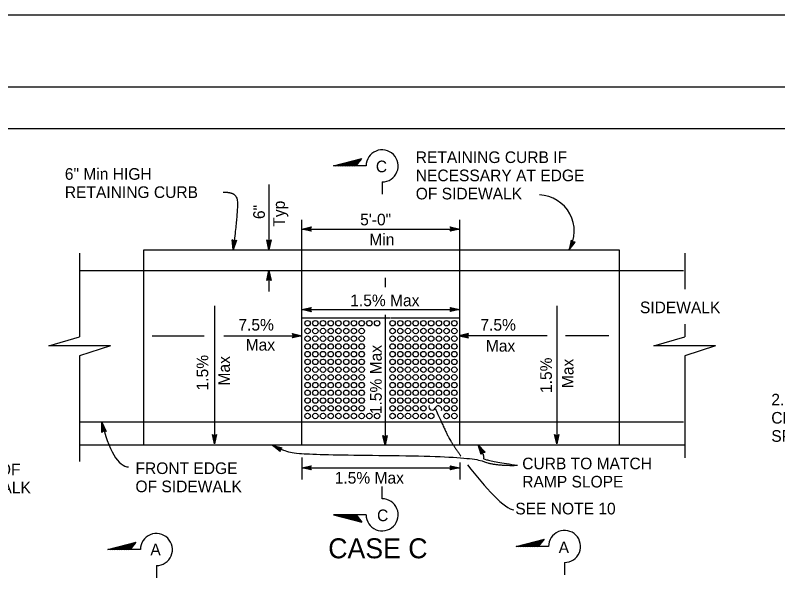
# Model space of a CAD drawing. Extents: x -893 to 867, y -474 to 712.
# Drawn here: x -212.4 to 246.3, y 375.1 to 712 of the extents above; entities that cross this region are included whole.
import ezdxf

# ---------------------------------------------------------------- set-up
doc = ezdxf.new("R2010")
doc.units = 0
for name, color, linetype in [('10 Sheet Format', 7, 'Continuous'), ('22 Misc Cnst Det', 7, 'Continuous'), ('56 Stage 3 Anno', 7, 'Continuous'), ('57 Undefined', 7, 'Continuous'), ('60 Nongeo Data', 7, 'Continuous')]:
    doc.layers.add(name, color=color, linetype=linetype)

msp = doc.modelspace()

# ---------------------------------------------------------------- linework, layer by layer
at = {"layer": '10 Sheet Format'}
msp.add_line((-813.45, 643.96), (811.55, 643.96), dxfattribs=at)
for points in [[(-893.45, -474.04), (866.55, -474.04), (866.55, 711.96), (-893.45, 711.96)], [(-863.43, 668.96), (836.57, 668.96), (836.57, -431.04), (-863.43, -431.04)], [(-863.43, 668.96), (836.57, 668.96), (836.57, -431.04), (-863.43, -431.04)]]:
    msp.add_lwpolyline(points, close=True, dxfattribs=at)
at = {"layer": '22 Misc Cnst Det'}
for p, q in [((-20.88, 621.44), (-3.83, 625.79)), ((-19.48, 621.44), (-4.19, 625.34)), ((-18.08, 621.44), (-4.56, 624.89)), ((-16.68, 621.44), (-4.92, 624.44)), ((-15.27, 621.44), (-5.29, 623.99)), ((-7.35, 621.44), (-3.83, 625.79)), ((-1.35, 621.44), (-20.88, 621.44)), ((-13.87, 621.44), (-5.65, 623.54)), ((-12.47, 621.44), (-6.02, 623.09)), ((-11.07, 621.44), (-6.38, 622.64)), ((-9.66, 621.44), (-6.75, 622.19)), ((-8.26, 621.44), (-7.11, 621.74)), ((8.3, 611.8), (8.3, 604.46)), ((8.3, 421.35), (8.3, 428.68)), ((-20.88, 411.7), (-3.83, 407.35)), ((-1.35, 411.7), (-20.88, 411.7)), ((-19.48, 411.7), (-4.19, 407.8)), ((-18.08, 411.7), (-4.56, 408.25)), ((-16.68, 411.7), (-4.92, 408.71)), ((-15.27, 411.7), (-5.29, 409.16)), ((-13.87, 411.7), (-5.65, 409.61)), ((-12.47, 411.7), (-6.02, 410.06)), ((-11.07, 411.7), (-6.38, 410.51)), ((-9.66, 411.7), (-6.75, 410.96)), ((-8.26, 411.7), (-7.11, 411.41)), ((-7.35, 411.7), (-3.83, 407.35)), ((-156.65, 390.84), (-139.59, 395.19)), ((-155.25, 390.84), (-139.96, 394.74)), ((-143.11, 390.84), (-139.59, 395.19)), ((88.83, 392.7), (105.88, 397.05)), ((90.23, 392.7), (105.52, 396.6)), ((91.63, 392.7), (105.15, 396.15)), ((93.04, 392.7), (104.79, 395.7)), ((94.44, 392.7), (104.42, 395.24)), ((95.84, 392.7), (104.06, 394.79)), ((102.36, 392.7), (105.88, 397.05)), ((-137.11, 390.84), (-156.65, 390.84)), ((-153.84, 390.84), (-140.32, 394.29)), ((-152.44, 390.84), (-140.69, 393.84)), ((-151.04, 390.84), (-141.05, 393.39)), ((-149.64, 390.84), (-141.42, 392.94)), ((-148.23, 390.84), (-141.78, 392.49)), ((-146.83, 390.84), (-142.15, 392.04)), ((-145.43, 390.84), (-142.51, 391.59)), ((-144.02, 390.84), (-142.88, 391.13)), ((108.37, 392.7), (88.83, 392.7)), ((97.25, 392.7), (103.69, 394.34)), ((98.65, 392.7), (103.33, 393.89)), ((100.05, 392.7), (102.96, 393.44)), ((101.45, 392.7), (102.6, 392.99)), ((-127.47, 381.2), (-127.47, 373.86)), ((118.01, 383.05), (118.01, 375.72))]:
    msp.add_line(p, q, dxfattribs=at)
for centre, start, end in [((8.3, 621.45), 269.9995, 180), ((8.3, 411.7), 180, 90.0005), ((-127.47, 390.84), 269.9995, 180), ((118.01, 392.7), 269.9995, 180)]:
    msp.add_arc(centre, 9.64, start, end, dxfattribs=at)
at = {"layer": '56 Stage 3 Anno'}
for p, q in [((-59.8, 610.16), (-59.8, 570.91)), ((-40.02, 564.31), (-40.02, 589.06)), ((54.98, 564.31), (54.98, 589.06)), ((-40.02, 583.48), (-34.32, 584.74)), ((-40.02, 583.48), (54.98, 583.48)), ((-34.32, 582.21), (-40.02, 583.48)), ((-40.02, 583.48), (-40.02, 583.48)), ((-34.52, 582.55), (-38.71, 583.48)), ((-38.7, 583.48), (-34.54, 584.4)), ((-37.39, 583.48), (-34.71, 584.07)), ((-34.74, 582.89), (-37.39, 583.48)), ((-36.08, 583.48), (-34.93, 583.73)), ((-34.91, 583.22), (-36.08, 583.48)), ((-34.32, 584.74), (-35.08, 583.48)), ((-35.08, 583.48), (-34.32, 582.21)), ((-34.32, 584.74), (-34.32, 584.74)), ((50.04, 583.48), (49.28, 584.75)), ((49.28, 584.75), (49.28, 584.75)), ((49.28, 584.75), (54.98, 583.48)), ((54.98, 583.48), (49.28, 582.22)), ((49.28, 582.22), (50.04, 583.48)), ((49.49, 584.42), (53.67, 583.48)), ((53.66, 583.48), (49.51, 582.56)), ((52.36, 583.48), (49.67, 582.89)), ((49.71, 584.07), (52.36, 583.48)), ((49.88, 583.75), (51.05, 583.48)), ((51.05, 583.48), (49.9, 583.23)), ((54.98, 583.48), (54.98, 583.48)), ((-34.32, 582.21), (-34.32, 582.21)), ((49.28, 582.22), (49.28, 582.22)), ((-59.8, 570.91), (-61.13, 576.91)), ((-61.13, 576.91), (-61.13, 576.91)), ((-61.13, 576.91), (-59.8, 576.11)), ((-59.81, 572.3), (-60.78, 576.67)), ((-59.8, 573.67), (-60.43, 576.5)), ((-59.8, 575.05), (-60.07, 576.26)), ((-59.8, 576.11), (-58.46, 576.91)), ((-58.46, 576.91), (-59.8, 570.91)), ((-58.82, 576.69), (-59.8, 572.29)), ((-59.18, 576.46), (-59.8, 573.67)), ((-59.53, 576.28), (-59.8, 575.05)), ((-58.46, 576.91), (-58.46, 576.91)), ((122, 576.72), (120.8, 571.01)), ((120.8, 571.01), (124.31, 575.67)), ((122.22, 576.4), (121.34, 572.2)), ((121.35, 572.21), (123.91, 575.61)), ((122.44, 576.05), (121.88, 573.4)), ((121.88, 573.4), (123.54, 575.59)), ((122.85, 575.5), (122, 576.72)), ((122, 576.72), (122, 576.72)), ((122.67, 575.76), (122.43, 574.59)), ((122.43, 574.59), (123.13, 575.53)), ((124.31, 575.67), (122.85, 575.5)), ((124.31, 575.67), (124.31, 575.67)), ((-59.8, 570.91), (-59.8, 570.91)), ((120.8, 571.01), (120.8, 571.01)), ((-61.14, 552.56), (-59.8, 558.56)), ((-60.79, 552.77), (-59.8, 557.18)), ((-60.43, 553.01), (-59.81, 555.8)), ((-59.81, 555.8), (-59.18, 552.97)), ((-59.8, 558.56), (-59.8, 545.84)), ((-59.8, 558.56), (-59.8, 558.56)), ((-59.8, 558.56), (-58.47, 552.56)), ((-59.8, 557.17), (-58.83, 552.79)), ((-59.8, 553.36), (-61.14, 552.56)), ((-61.14, 552.56), (-61.14, 552.56)), ((-60.08, 553.18), (-59.81, 554.41)), ((-59.81, 554.41), (-59.54, 553.21)), ((-58.47, 552.56), (-59.8, 553.36)), ((-58.47, 552.56), (-58.47, 552.56)), ((10.07, 554.07), (10.07, 548.63)), ((-92.56, 537.32), (-92.56, 454.32)), ((113.32, 537.32), (113.32, 454.32)), ((-40.02, 535.09), (-34.32, 536.35)), ((-40.02, 535.09), (54.98, 535.09)), ((-34.32, 533.81), (-40.02, 535.09)), ((-40.02, 535.09), (-40.02, 535.09)), ((-34.52, 534.15), (-38.71, 535.09)), ((-38.7, 535.09), (-34.54, 536.01)), ((-37.39, 535.09), (-34.71, 535.68)), ((-34.74, 534.49), (-37.39, 535.09)), ((-36.08, 535.09), (-34.93, 535.34)), ((-34.91, 534.82), (-36.08, 535.09)), ((-34.32, 536.35), (-35.08, 535.09)), ((-35.08, 535.09), (-34.32, 533.81)), ((-34.32, 536.35), (-34.32, 536.35)), ((-34.32, 533.81), (-34.32, 533.81)), ((50.04, 535.09), (49.28, 536.36)), ((49.28, 536.36), (49.28, 536.36)), ((49.28, 536.36), (54.98, 535.09)), ((54.98, 535.09), (49.28, 533.82)), ((49.28, 533.82), (50.04, 535.09)), ((49.28, 533.82), (49.28, 533.82)), ((49.49, 536.02), (53.67, 535.09)), ((53.66, 535.08), (49.51, 534.17)), ((52.36, 535.09), (49.67, 534.5)), ((49.71, 535.68), (52.36, 535.09)), ((49.88, 535.35), (51.05, 535.09)), ((51.05, 535.09), (49.9, 534.84)), ((54.98, 535.09), (54.98, 535.09)), ((10.07, 531.87), (10.07, 453.67)), ((-129.96, 519.34), (-98.69, 519.34)), ((-87.02, 519.34), (-40.02, 519.34)), ((-44.96, 519.34), (-45.72, 520.61)), ((-45.72, 520.61), (-45.72, 520.61)), ((-45.72, 520.61), (-40.02, 519.34)), ((-40.02, 519.34), (-45.72, 518.07)), ((-45.72, 518.07), (-44.96, 519.34)), ((-45.51, 520.27), (-41.33, 519.34)), ((-41.34, 519.33), (-45.49, 518.41)), ((-42.64, 519.34), (-45.32, 518.74)), ((-45.29, 519.93), (-42.64, 519.34)), ((-45.12, 519.6), (-43.95, 519.34)), ((-43.95, 519.34), (-45.1, 519.08)), ((-40.02, 519.34), (-40.02, 519.34)), ((60.33, 520.61), (54.63, 519.34)), ((54.63, 519.34), (54.63, 519.34)), ((54.63, 519.34), (60.33, 518.07)), ((107.64, 519.34), (54.63, 519.34)), ((60.12, 520.27), (55.94, 519.34)), ((55.95, 519.33), (60.1, 518.41)), ((59.9, 519.93), (57.25, 519.34)), ((57.25, 519.34), (59.93, 518.74)), ((59.73, 519.6), (58.56, 519.34)), ((58.56, 519.34), (59.71, 519.08)), ((59.57, 519.34), (60.33, 520.61)), ((60.33, 518.07), (59.57, 519.34)), ((60.33, 520.61), (60.33, 520.61)), ((144.57, 519.34), (118.51, 519.34)), ((-45.72, 518.07), (-45.72, 518.07)), ((60.33, 518.07), (60.33, 518.07)), ((-160.24, 461.21), (-160.22, 467.35)), ((-160.22, 467.35), (-160.22, 467.35)), ((-160.22, 467.35), (-157.63, 461.78)), ((-159.94, 461.49), (-159.92, 466.01)), ((-159.92, 466), (-158.04, 461.93)), ((-159.64, 461.8), (-159.63, 464.66)), ((-159.63, 464.66), (-158.41, 462.03)), ((-159.34, 462.05), (-159.33, 463.31)), ((-159.33, 463.31), (-158.81, 462.18)), ((-159.1, 462.27), (-160.24, 461.21)), ((-160.24, 461.21), (-160.24, 461.21)), ((-157.63, 461.78), (-159.1, 462.27)), ((-157.63, 461.78), (-157.63, 461.78)), ((-92.56, 454.32), (-93.82, 460.02)), ((-93.82, 460.02), (-93.82, 460.02)), ((-93.82, 460.02), (-92.56, 459.26)), ((-92.56, 455.64), (-93.48, 459.8)), ((-92.56, 456.95), (-93.15, 459.63)), ((-92.56, 458.26), (-92.81, 459.41)), ((-92.56, 459.26), (-91.29, 460.02)), ((-91.29, 460.02), (-92.56, 454.32)), ((-91.63, 459.82), (-92.56, 455.63)), ((-91.97, 459.6), (-92.56, 456.95)), ((-92.3, 459.43), (-92.56, 458.26)), ((-91.29, 460.02), (-91.29, 460.02)), ((10.07, 453.67), (8.8, 459.37)), ((8.8, 459.37), (8.8, 459.37)), ((8.8, 459.37), (10.07, 458.61)), ((10.06, 455), (9.14, 459.15)), ((10.07, 456.3), (9.47, 458.98)), ((10.07, 457.61), (9.82, 458.76)), ((10.07, 458.61), (11.34, 459.37)), ((11.34, 459.37), (10.07, 453.67)), ((11, 459.17), (10.07, 454.98)), ((10.66, 458.95), (10.07, 456.3)), ((10.33, 458.78), (10.07, 457.61)), ((11.34, 459.37), (11.34, 459.37)), ((113.32, 454.32), (112.06, 460.02)), ((112.06, 460.02), (112.06, 460.02)), ((112.06, 460.02), (113.32, 459.26)), ((113.32, 455.64), (112.4, 459.8)), ((113.32, 456.95), (112.73, 459.63)), ((113.33, 458.26), (113.07, 459.41)), ((113.32, 459.26), (114.59, 460.02)), ((114.59, 460.02), (113.32, 454.32)), ((114.26, 459.82), (113.32, 455.63)), ((113.92, 459.6), (113.32, 456.95)), ((113.59, 459.43), (113.33, 458.26)), ((114.59, 460.02), (114.59, 460.02)), ((-92.56, 454.32), (-92.56, 454.32)), ((113.32, 454.32), (113.32, 454.32)), ((10.07, 453.67), (10.07, 453.67)), ((-40.02, 446.15), (-40.02, 433.01)), ((-40.02, 439.98), (-34.32, 441.24)), ((-38.7, 439.98), (-34.54, 440.9)), ((-37.39, 439.97), (-34.71, 440.57)), ((-34.32, 441.24), (-35.08, 439.98)), ((-34.32, 441.24), (-34.32, 441.24)), ((50.04, 439.98), (49.28, 441.25)), ((49.28, 441.25), (49.28, 441.25)), ((49.28, 441.25), (54.98, 439.98)), ((49.49, 440.91), (53.67, 439.98)), ((49.71, 440.57), (52.36, 439.98)), ((54.98, 443.2), (54.98, 433.01)), ((-40.02, 439.98), (54.98, 439.98)), ((-34.32, 438.7), (-40.02, 439.98)), ((-40.02, 439.98), (-40.02, 439.98)), ((-34.52, 439.04), (-38.71, 439.98)), ((-34.75, 439.38), (-37.39, 439.97)), ((-36.08, 439.97), (-34.93, 440.23)), ((-34.91, 439.71), (-36.08, 439.97)), ((-35.08, 439.98), (-34.32, 438.7)), ((-34.32, 438.7), (-34.32, 438.7)), ((54.98, 439.98), (49.28, 438.71)), ((49.28, 438.71), (50.04, 439.98)), ((49.28, 438.71), (49.28, 438.71)), ((53.66, 439.97), (49.51, 439.05)), ((52.36, 439.98), (49.67, 439.38)), ((49.88, 440.24), (51.05, 439.98)), ((51.05, 439.98), (49.9, 439.72)), ((54.98, 439.98), (54.98, 439.98))]:
    msp.add_line(p, q, dxfattribs=at)
for points in [[(-79.25, 576.72), (-81.24, 571.01), (-81.86, 577.03), (-81.53, 576.78), (-81.09, 572.37), (-79.62, 576.56), (-79.99, 576.39), (-80.92, 573.71), (-81.21, 576.53), (-80.89, 576.28), (-80.76, 575.06), (-80.36, 576.22), (-80.65, 576.09), (-81.86, 577.03), (-80.65, 576.09)], [(-53.14, 449.71), (-57.8, 453.57), (-51.94, 452.05), (-52.29, 451.83), (-56.58, 452.95), (-53.16, 450.11), (-53.19, 450.52), (-55.38, 452.33), (-52.63, 451.62), (-52.98, 451.4), (-54.16, 451.71), (-53.22, 450.92), (-53.24, 451.24), (-51.94, 452.05), (-53.24, 451.24)], [(67.93, 448), (66.08, 453.76), (70.2, 449.33), (69.79, 449.33), (66.78, 452.58), (68.13, 448.36), (68.32, 448.71), (67.46, 451.41), (69.38, 449.34), (68.98, 449.34), (68.14, 450.24), (68.52, 449.07), (68.67, 449.35), (70.2, 449.33), (68.67, 449.35)]]:
    msp.add_lwpolyline(points, close=True, dxfattribs=at)
for centre, radius, start, end in [((102.07, 582.17), 21.79, 329.5455, 87.5007), ((38.43, 476.67), 2, 160.9148, 335.2297), ((42.14, 475.2), 2, 338.9762, 161.539)]:
    msp.add_arc(centre, radius, start, end, dxfattribs=at)
msp.add_ellipse((-149.2, 475.95), major_axis=(5.27, -35.37), ratio=0.346524, start_param=4.90589, end_param=6.259005, dxfattribs=at)
for points, degree in [([(-87.33, 605.72), (-83.12, 605.64), (-79.28, 603.59), (-78.22, 596.9), (-81.24, 571.01)], 2), ([(40.25, 475.84), (46.94, 460.45), (51.53, 452.74), (55.68, 446.95)], 2), ([(-57.8, 453.57), (-50.86, 450.03), (-39.54, 447.9), (61.68, 446.91), (75.41, 441.1), (89.64, 441.5)], 2), ([(66.08, 453.76), (70.09, 446.92), (68.36, 444.71), (89.64, 441.5)], 2), ([(59.59, 441.78), (64.9, 434.99), (75.84, 421.69), (85.17, 414.75), (87.44, 414.75)], 3)]:
    msp.add_open_spline(points, degree=degree, dxfattribs=at)
at = {"layer": '60 Nongeo Data'}
for p, q in [((-40.02, 455), (-40.02, 588)), ((54.98, 455), (54.98, 588)), ((-173.71, 568.92), (-173.71, 518.65)), ((-135.02, 453.67), (-135.02, 570.91)), ((-135.02, 570.91), (150.93, 570.91)), ((150.93, 570.91), (150.93, 453.67)), ((190.29, 568.92), (190.29, 547.39)), ((-173.71, 558.56), (189.63, 558.56)), ((-40.02, 453.67), (-40.02, 558.56)), ((54.98, 453.67), (54.98, 558.56)), ((-40.02, 530.05), (13.39, 530.05)), ((13.65, 530.05), (54.98, 530.05)), ((190.29, 526.31), (190.29, 518.65)), ((-192.22, 513.29), (-173.71, 518.65)), ((171.78, 513.29), (190.29, 518.65)), ((-155.14, 513.29), (-192.22, 513.29)), ((-155.14, 513.29), (-173.71, 507.26)), ((208.87, 513.29), (171.78, 513.29)), ((208.87, 513.29), (190.29, 507.26)), ((-173.71, 507.26), (-173.71, 443.68)), ((190.29, 507.26), (190.29, 445.9)), ((189.63, 467.35), (-173.71, 467.35)), ((190.29, 453.67), (-173.71, 453.67))]:
    msp.add_line(p, q, dxfattribs=at)
for centre in [(-36.55, 526.86), (-31.9, 526.86), (-27.26, 526.86), (-22.61, 526.86), (-17.97, 526.86), (-13.32, 526.86), (-8.68, 526.86), (-4.03, 526.86), (0.61, 526.86), (5.26, 526.86), (14.55, 526.86), (19.2, 526.86), (23.84, 526.86), (28.49, 526.86), (33.13, 526.86), (37.78, 526.86), (42.43, 526.86), (47.07, 526.86), (51.72, 526.86), (-36.55, 522.21), (-31.9, 522.21), (-27.26, 522.21), (-22.61, 522.21), (-17.97, 522.21), (-13.32, 522.21), (-8.68, 522.21), (-4.03, 522.21), (14.55, 522.21), (19.2, 522.21), (23.84, 522.21), (28.49, 522.21), (33.13, 522.21), (37.78, 522.21), (42.43, 522.21), (47.07, 522.21), (51.72, 522.21), (-36.55, 517.57), (-31.9, 517.57), (-27.26, 517.57), (-22.61, 517.57), (-17.97, 517.57), (-13.32, 517.57), (-8.68, 517.57), (-4.03, 517.57), (14.55, 517.57), (19.2, 517.57), (23.84, 517.57), (28.49, 517.57), (33.13, 517.57), (37.78, 517.57), (42.43, 517.57), (47.07, 517.57), (51.72, 517.57), (-36.55, 512.92), (-31.9, 512.92), (-27.26, 512.92), (-22.61, 512.92), (-17.97, 512.92), (-13.32, 512.92), (-8.68, 512.92), (-4.03, 512.92), (14.55, 512.92), (19.2, 512.92), (23.84, 512.92), (28.49, 512.92), (33.13, 512.92), (37.78, 512.92), (42.43, 512.92), (47.07, 512.92), (51.72, 512.92), (-36.55, 508.28), (-31.9, 508.28), (-27.26, 508.28), (-22.61, 508.28), (-17.97, 508.28), (-13.32, 508.28), (-8.68, 508.28), (-4.03, 508.28), (14.55, 508.28), (19.2, 508.28), (23.84, 508.28), (28.49, 508.28), (33.13, 508.28), (37.78, 508.28), (42.43, 508.28), (47.07, 508.28), (51.72, 508.28), (-36.55, 503.63), (-31.9, 503.63), (-27.26, 503.63), (-22.61, 503.63), (-17.97, 503.63), (-13.32, 503.63), (-8.68, 503.63), (-4.03, 503.63), (14.55, 503.63), (19.2, 503.63), (23.84, 503.63), (28.49, 503.63), (33.13, 503.63), (37.78, 503.63), (42.43, 503.63), (47.07, 503.63), (51.72, 503.63), (-36.55, 498.98), (-31.9, 498.98), (-27.26, 498.98), (-22.61, 498.98), (-17.97, 498.98), (-13.32, 498.98), (-8.68, 498.98), (-4.03, 498.98), (14.55, 498.98), (19.2, 498.98), (23.84, 498.98), (28.49, 498.98), (33.13, 498.98), (37.78, 498.98), (42.43, 498.98), (47.07, 498.98), (51.72, 498.98), (-36.55, 494.34), (-31.9, 494.34), (-27.26, 494.34), (-22.61, 494.34), (-17.97, 494.34), (-13.32, 494.34), (-8.68, 494.34), (-4.03, 494.34), (14.55, 494.34), (19.2, 494.34), (23.84, 494.34), (28.49, 494.34), (33.13, 494.34), (37.78, 494.34), (42.43, 494.34), (47.07, 494.34), (51.72, 494.34), (-36.55, 489.69), (-31.9, 489.69), (-27.26, 489.69), (-22.61, 489.69), (-17.97, 489.69), (-13.32, 489.69), (-8.68, 489.69), (-4.03, 489.69), (14.55, 489.69), (19.2, 489.69), (23.84, 489.69), (28.49, 489.69), (33.13, 489.69), (37.78, 489.69), (42.43, 489.69), (47.07, 489.69), (51.72, 489.69), (-36.55, 485.05), (-31.9, 485.05), (-27.26, 485.05), (-22.61, 485.05), (-17.97, 485.05), (-13.32, 485.05), (-8.68, 485.05), (-4.03, 485.05), (14.55, 485.05), (19.2, 485.05), (23.84, 485.05), (28.49, 485.05), (33.13, 485.05), (37.78, 485.05), (42.43, 485.05), (47.07, 485.05), (51.72, 485.05), (-36.55, 480.4), (-31.9, 480.4), (-27.26, 480.4), (-22.61, 480.4), (-17.97, 480.4), (-13.32, 480.4), (-8.68, 480.4), (-4.03, 480.4), (14.58, 480.4), (19.22, 480.4), (23.87, 480.4), (28.49, 480.4), (33.13, 480.4), (37.78, 480.4), (42.43, 480.4), (47.07, 480.4), (51.72, 480.4), (-36.55, 475.76), (-31.9, 475.76), (-27.26, 475.76), (-22.61, 475.76), (-17.97, 475.76), (-13.32, 475.76), (-8.68, 475.76), (-4.03, 475.76), (14.55, 475.76), (19.22, 475.76), (23.84, 475.76), (28.49, 475.76), (33.13, 475.76), (47.07, 475.76), (51.72, 475.76), (-36.55, 471.11), (-31.9, 471.11), (-27.26, 471.11), (-22.61, 471.11), (-17.97, 471.11), (-13.32, 471.11), (-8.68, 471.11), (-4.03, 471.11), (0.61, 471.11), (5.26, 471.11), (14.55, 471.11), (19.25, 471.11), (23.84, 471.11), (28.49, 471.11), (33.13, 471.11), (37.78, 471.11), (47.07, 471.11), (51.72, 471.11)]:
    msp.add_circle(centre, 1.64, dxfattribs=at)

# ---------------------------------------------------------------- texts
at = {"layer": '57 Undefined'}
for s, height, p in [('RETAINING CURB IF', 7, (28.52, 623.15)), ('C', 7, (4.5, 617.6)), ('6" Min HIGH', 7, (-182.56, 613.08)), ('NECESSARY AT EDGE', 7, (28.52, 612.21)), ('RETAINING CURB', 7, (-182.56, 602.14)), ('OF SIDEWALK', 7, (28.52, 601.28)), ('5\'-0"', 7, (-4.92, 585.69)), ('Min', 7, (0.58, 573.69)), ('1.5% Max', 7, (-10.88, 537.1)), ('SIDEWALK', 7, (163.36, 532.89)), ('7.5%', 7, (-78.16, 522.46)), ('7.5%', 7, (67.41, 522.44)), ('Max', 7, (-73.79, 510.43)), ('Max', 7, (70.67, 509.8)), ('2.3" Min AND 2.4" Max', 7, (242.37, 477.47)), ('CENTER TO CENTER', 7, (242.37, 466.53)), ('SPACING', 7, (242.37, 455.6)), ('CURB TO MATCH', 7, (92.57, 439.07)), ('EDGE OF', 7, (-251.37, 435.53)), ('FRONT EDGE', 7, (-140.07, 436.24)), ('1.5% Max', 7, (-20.23, 430.48)), ('SIDEWALK', 7, (-251.37, 424.59)), ('OF SIDEWALK', 7, (-140.07, 425.3)), ('RAMP SLOPE', 7, (92.57, 428.14)), ('SEE NOTE 10', 7, (88.39, 411.97)), ('C', 7, (5.25, 407.91)), ('CASE C', 12, (-24.13, 385.6)), ('A', 7, (114.48, 388.68)), ('A', 7, (-131.12, 387.35))]:
    msp.add_text(s, height=height, dxfattribs=at).set_placement(p)
for s, p in [('6"', (-62.23, 589.46)), ('Typ', (-50.23, 584.9)), ('1.5% Max', (8.05, 472.21)), ('1.5%', (-96.3, 486.49)), ('Max', (-83.3, 489.42)), ('1.5%', (110.38, 484.91)), ('Max', (123.38, 487.84))]:
    msp.add_text(s, height=7, rotation=90, dxfattribs=at).set_placement(p)

doc.saveas('drawing.dxf')
